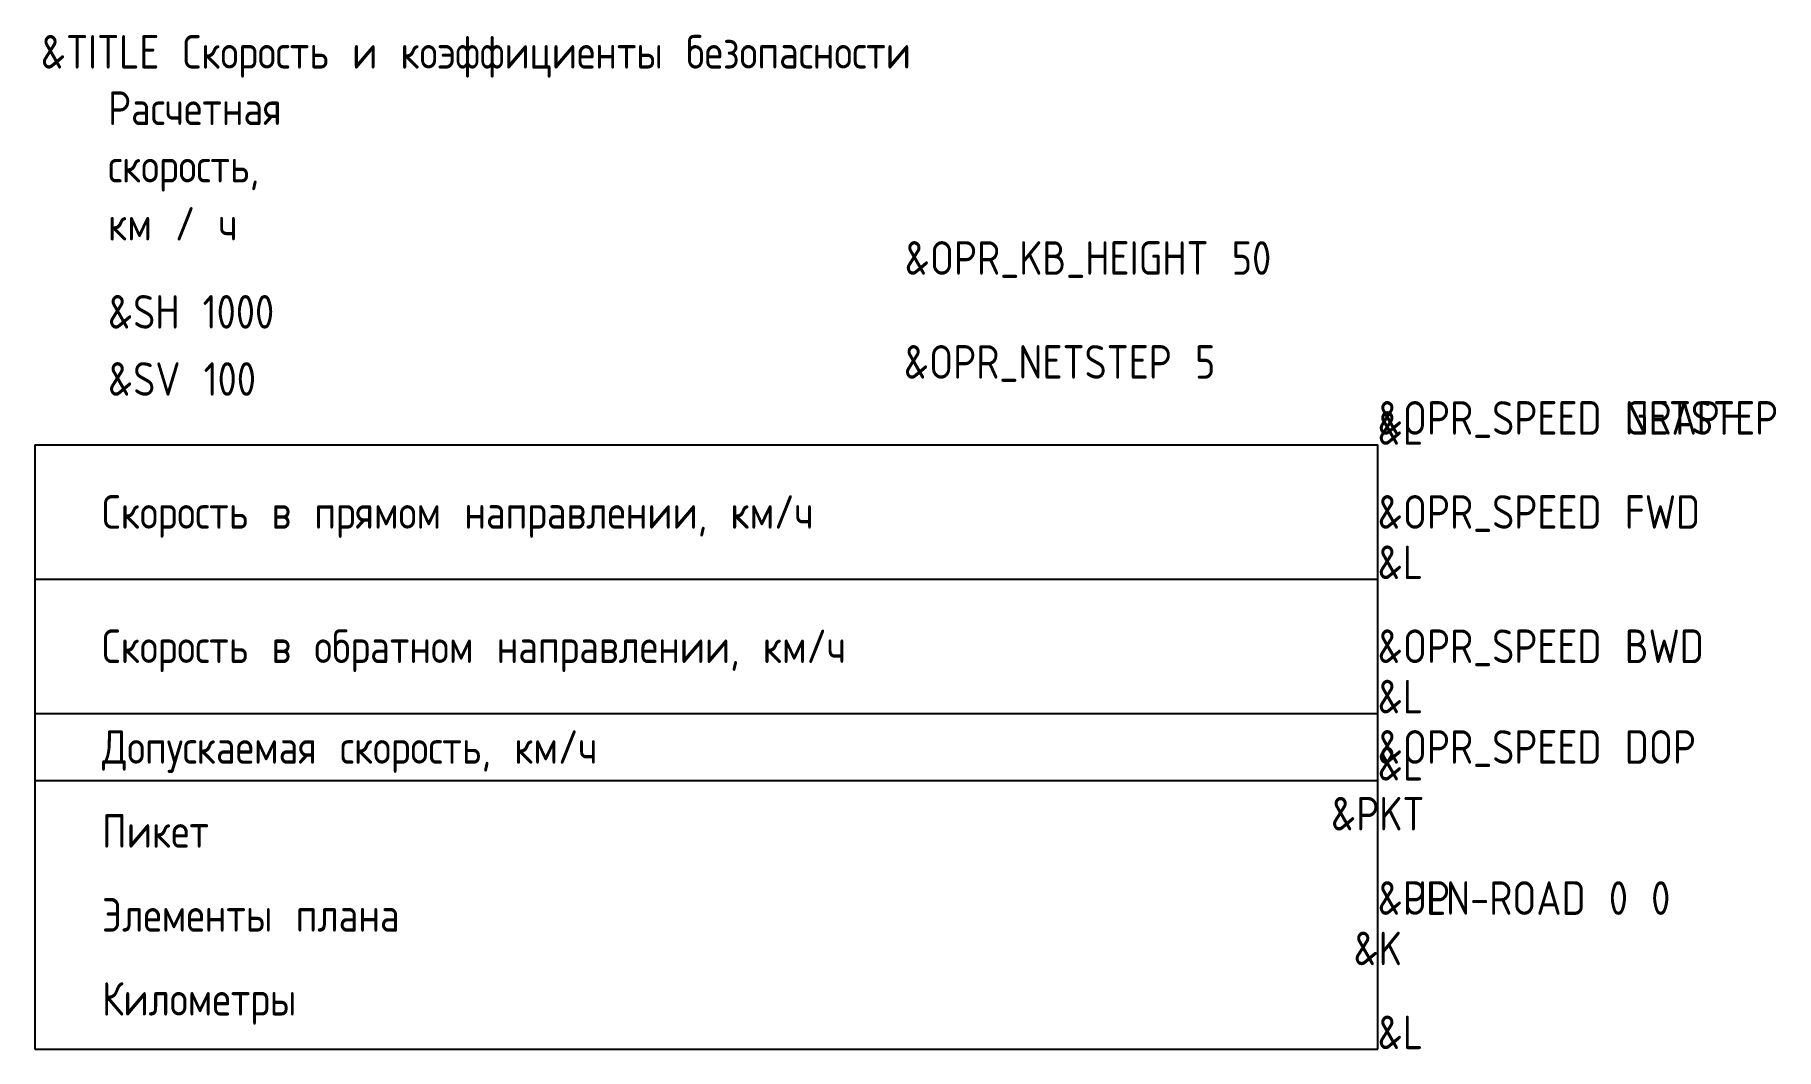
# Model space of a CAD drawing. Extents: x 0 to 130, y 0 to 76.
import ezdxf
from ezdxf.enums import TextEntityAlignment as Align

# ---------------------------------------------------------------- set-up
doc = ezdxf.new("R2010")
doc.units = 0
for name, color, linetype in [('Километры', 7, 'Continuous'), ('Коэффициенты', 7, 'Continuous'), ('Пикеты', 7, 'Continuous'), ('Прямые и кривые в плане', 7, 'Continuous'), ('Развернутый план', 7, 'Continuous'), ('Таблица', 7, 'Continuous')]:
    doc.layers.add(name, color=color, linetype=linetype)
doc.styles.get("Standard").update_dxf_attribs({"font": 'txt.shx'})

msp = doc.modelspace()

# ---------------------------------------------------------------- linework, layer by layer
at = {"linetype": 'Continuous'}
msp.add_line((0, 25), (2.84, 25), dxfattribs=at)
at = {"layer": 'Таблица', "linetype": 'Continuous', "flags": 128}
for points in [[(0, 45), (0, 0)], [(0, 45), (100, 45)], [(100, 0), (100, 45)], [(0, 35), (100, 35)], [(0, 25), (100, 25)], [(0, 20), (100, 20)], [(0, 0), (100, 0)]]:
    msp.add_lwpolyline(points, dxfattribs=at)

# ---------------------------------------------------------------- texts
at = {"linetype": 'Continuous', "width": 0.8}
for s, p in [('&TITLE Скорость и коэффициенты безопасности', (0.45, 73.01)), ('скорость,', (5.45, 64.53)), ('км / ч', (5.45, 60.21))]:
    msp.add_text(s, height=2.5, dxfattribs=at).set_placement(p)
at = {"layer": 'Километры', "linetype": 'Continuous', "width": 0.8}
msp.add_text('&K', height=2.5, dxfattribs=at).set_placement((100, 5.5), align=Align.BOTTOM_CENTER)
at = {"layer": 'Коэффициенты', "linetype": 'Continuous', "width": 0.8}
for s, p in [('&OPR_KB_HEIGHT 50', (64.78, 56.91)), ('&OPR_NETSTEP 5', (64.72, 49.17)), ('&OPR_SPEED NETSTEP', (100, 45)), ('&OPR_SPEED GRAPH', (100, 45))]:
    msp.add_text(s, height=2.5, dxfattribs=at).set_placement(p, align=Align.BOTTOM_LEFT)
at = {"layer": 'Пикеты', "linetype": 'Continuous', "width": 0.8}
msp.add_text('&PKT', height=2.5, dxfattribs=at).set_placement((100, 15.53), align=Align.BOTTOM_CENTER)
at = {"layer": 'Прямые и кривые в плане', "linetype": 'Continuous', "width": 0.8}
msp.add_text('&PLN-ROAD 0 0', height=2.5, dxfattribs=at).set_placement((100, 10))
at = {"layer": 'Развернутый план', "linetype": 'Continuous', "width": 0.8}
msp.add_text('&UP', height=2.5, dxfattribs=at).set_placement((100, 10))
at = {"layer": 'Таблица', "linetype": 'Continuous', "width": 0.8}
for s, p in [('Расчетная', (5.45, 68.81)), ('&SH 1000', (5.45, 53.65)), ('&SV 100', (5.45, 48.65)), ('&L', (100, 45)), ('Скорость в прямом направлении, км/ч', (5, 38.75)), ('&L', (100, 35)), ('Скорость в обратном направлении, км/ч', (5, 28.75)), ('&L', (100, 25)), ('Допускаемая скорость, км/ч', (5, 21.25)), ('&L', (100, 20)), ('Пикет', (5, 15)), ('Элементы плана', (5, 8.75)), ('Километры', (5, 2.5)), ('&L', (100, 0))]:
    msp.add_text(s, height=2.5, dxfattribs=at).set_placement(p)
for s, p in [('&OPR_SPEED FWD', (100, 40)), ('&OPR_SPEED BWD', (100, 30)), ('&OPR_SPEED DOP', (100, 22.5))]:
    msp.add_text(s, height=2.5, dxfattribs=at).set_placement(p, align=Align.MIDDLE_LEFT)

doc.saveas('drawing.dxf')
